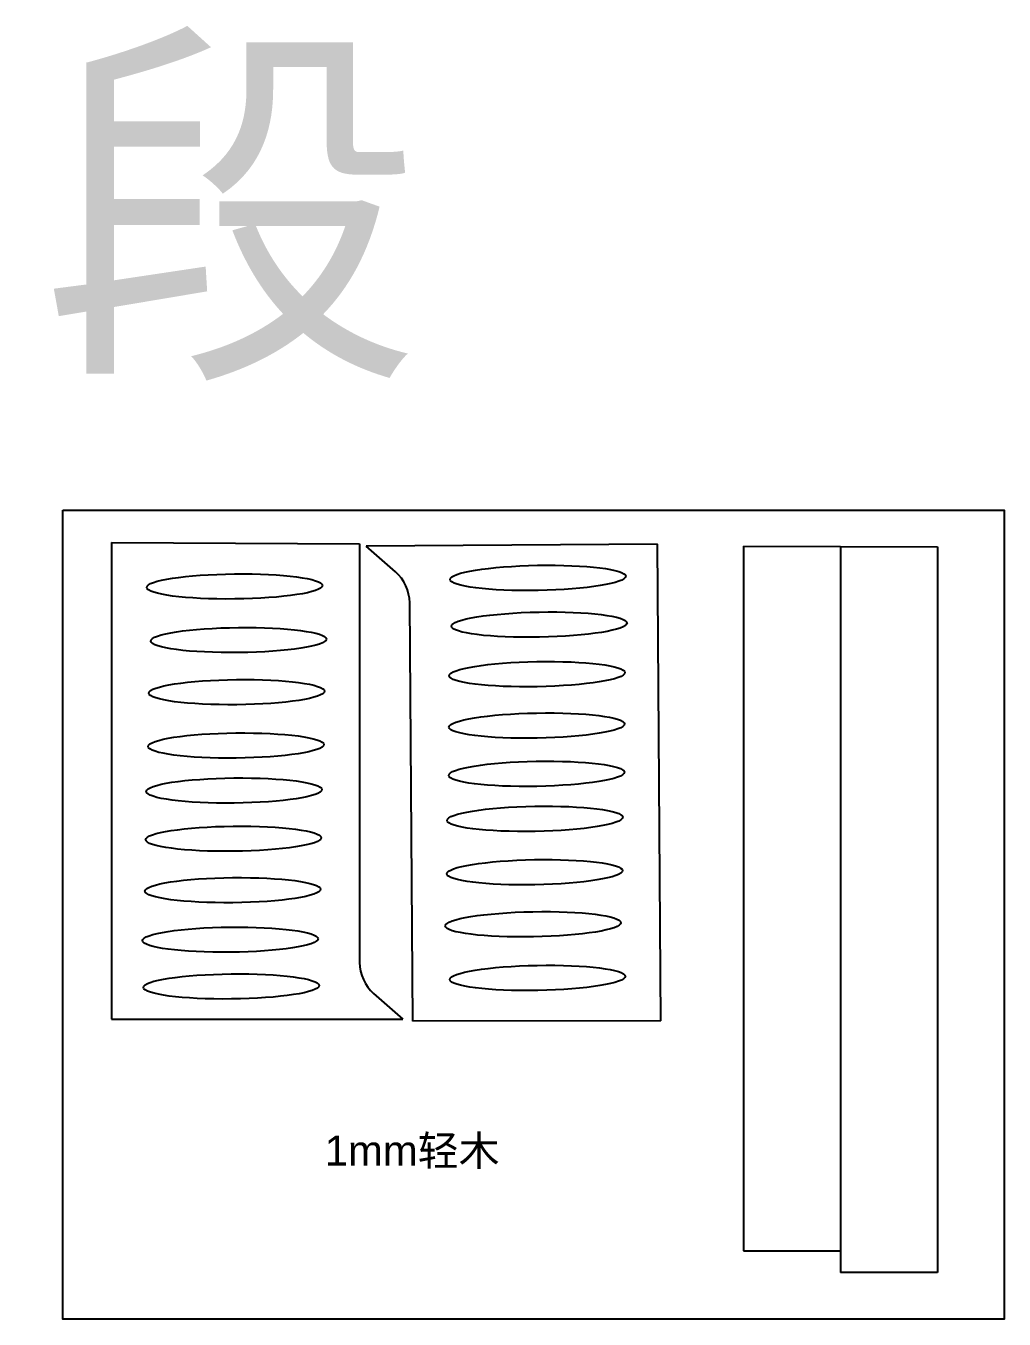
# Model space of a CAD drawing. Header units: inches. Extents: x 33 to 1703, y 106 to 883.
# Drawn here: x 1070.8 to 1397, y 452.2 to 883.5 of the extents above; entities that cross this region are included whole.
import ezdxf

# ---------------------------------------------------------------- set-up
doc = ezdxf.new("R2010")
doc.units = ezdxf.units.IN
doc.header["$MEASUREMENT"] = 0
doc.styles.get("Standard").update_dxf_attribs({"font": 'arial.ttf'})

msp = doc.modelspace()

# ---------------------------------------------------------------- linework, layer by layer
for p, q in [((1099.31, 711.18), (1182.06, 710.72)), ((1099.31, 711.18), (1099.31, 552.18)), ((1182.06, 710.72), (1182.06, 571.12)), ((1281.43, 710.65), (1184.23, 709.94)), ((1194.05, 701.44), (1184.23, 709.94)), ((1282.59, 551.66), (1281.43, 710.65)), ((1310.12, 709.97), (1342.46, 709.83)), ((1310.12, 709.97), (1310.12, 474.97)), ((1342.46, 709.83), (1342.46, 467.7)), ((1342.46, 709.83), (1374.81, 709.7)), ((1374.81, 709.7), (1374.81, 467.7)), ((1199.85, 551.52), (1198.82, 691.11)), ((1186.74, 560.75), (1196.5, 552.18)), ((1099.31, 552.18), (1196.5, 552.18)), ((1282.59, 551.66), (1199.85, 551.52)), ((1310.12, 474.97), (1342.46, 474.97)), ((1374.81, 467.7), (1342.46, 467.7))]:
    msp.add_line(p, q)
msp.add_lwpolyline([(1083.14, 721.98), (1397.02, 721.98), (1397.02, 452.19), (1083.14, 452.19)], close=True)
for centre, start, end in [((1184.26, 690.66), 1.7662, 47.7296), ((1196.62, 571.46), 181.3452, 227.3086)]:
    msp.add_arc(centre, 14.57, start, end)
for centre, major_axis in [((1241.52, 699.4), (-29.29, -0.54)), ((1140.38, 696.54), (29.29, 0.32)), ((1241.99, 683.81), (-29.29, -0.54)), ((1141.72, 678.66), (29.29, 0.32)), ((1241.26, 667.29), (-29.29, -0.54)), ((1141.08, 661.29), (29.29, 0.32)), ((1241.17, 650.14), (-29.29, -0.54)), ((1140.86, 643.49), (29.29, 0.32)), ((1241.08, 634.05), (-29.29, -0.54)), ((1140.22, 628.48), (29.29, 0.32)), ((1240.54, 619.04), (-29.29, -0.54)), ((1140, 612.4), (29.29, 0.32)), ((1240.46, 601.24), (-29.29, -0.54)), ((1139.79, 595.25), (29.29, 0.32)), ((1239.94, 583.87), (-29.29, -0.54)), ((1138.94, 578.74), (29.29, 0.32)), ((1241.41, 565.99), (-29.29, -0.54)), ((1139.29, 563.14), (29.29, 0.32))]:
    msp.add_ellipse(centre, major_axis=major_axis, ratio=0.142912)

# ---------------------------------------------------------------- texts
msp.add_text('中段', height=93.265).set_placement((948.7, 775.87))
at = {"insert": (1170.43, 513.37), "char_height": 10, "attachment_point": 1}
msp.add_mtext_dynamic_manual_height_columns('1mm{\\fSimSun|b0|i0|c134|p34;轻木}', width=123.2202, gutter_width=12.5, heights=[43.68], dxfattribs=at)

doc.saveas('drawing.dxf')
